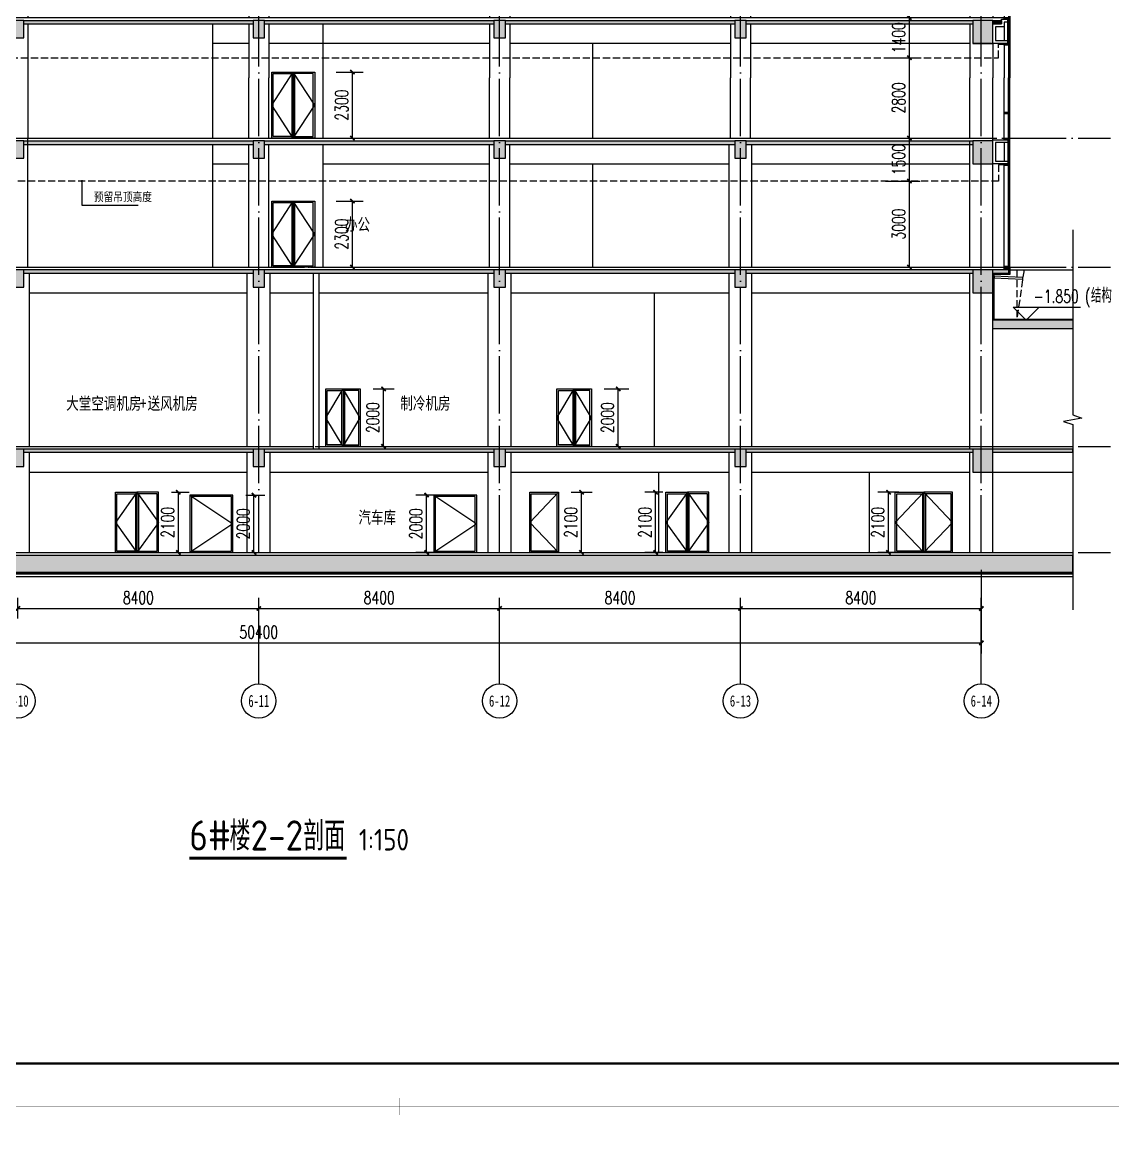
# Model space of a CAD drawing. Extents: x -781494 to 378714, y -27129 to 259749.
# Drawn here: x 176339 to 214377, y 61092 to 99783 of the extents above; entities that cross this region are included whole.
import ezdxf
from ezdxf.enums import TextEntityAlignment as Align

# ---------------------------------------------------------------- set-up
doc = ezdxf.new("R2010")
doc.units = 0
doc.header["$LTSCALE"] = 1000
doc.header["$MEASUREMENT"] = 0
doc.linetypes.add('104-6 轴网$0$DOTE', pattern=[2.42, 2, -0.2, 0.02, -0.2])
doc.linetypes.add('DASH', pattern=[0.35, 0.25, -0.1])
for name, color, linetype in [('01-标注_尺寸', 124, 'Continuous'), ('01-标注_标高', 200, 'Continuous'), ('01-标注_符号', 200, 'Continuous'), ('02-TEXT_标注', 130, 'Continuous'), ('05-填充_天正', 26, 'Continuous'), ('104-6 轴网$0$01-标注_轴线坐标', 132, 'Continuous'), ('104-6 轴网$0$02-TEXT_轴号', 7, 'Continuous'), ('104-6 轴网$0$A_AXIS-轴线', 36, '104-6 轴网$0$DOTE'), ('A-C_窗', 140, 'Continuous'), ('A-C_门', 150, 'Continuous'), ('A-D_龙骨', 152, 'Continuous'), ('A-O_散水', 134, 'Continuous'), ('A-O_防水层', 222, 'Continuous'), ('A-SUR_保温', 222, 'Continuous'), ('A-SUR_吊顶', 40, 'Continuous'), ('A-SUR_看线', 231, 'Continuous'), ('A-SUR_面层', 191, 'Continuous'), ('A-TECH_结构', 21, 'Continuous'), ('A-金属背板', 30, 'Continuous'), ('A_STR-砌块墙', 121, 'Continuous'), ('A_STR-砼墙', 51, 'Continuous'), ('A_STR-砼柱', 51, 'Continuous'), ('D_铝板', 181, 'Continuous'), ('DIM_SYMB', 200, 'Continuous'), ('PUB_HATCH', 8, 'Continuous'), ('X-104 B1平面$0$A_STR-砌块墙', 121, 'Continuous')]:
    doc.layers.add(name, color=color, linetype=linetype)
doc.styles.add('104-6 轴网$0$_TCH_AXIS', font='STXIHEI.TTF', dxfattribs={"width": 0.75})
doc.styles.add('_TCH_DIM', font='SIMPLEX', dxfattribs={"bigfont": 'GBCBIG'})
doc.styles.add('_TCH_DIM_T3', font='SIMPLEX', dxfattribs={"width": 0.705882, "bigfont": 'GBCBIG'})
doc.styles.get("Standard").update_dxf_attribs({"font": 'gbenor.shx', "bigfont": 'gbcbig.shx'})
doc.dimstyles.new('_TCH_ARCH&&150', dxfattribs={"dimtxt": 446.25, "dimasz": 150, "dimexe": 375, "dimexo": 450, "dimgap": 150, "dimtad": 1, "dimdec": 0, "dimzin": 0, "dimdsep": 46, "dimtxsty": '_TCH_DIM_T3', "dimblk": 'ARCHTICK', "dimcen": 0.09, "dimclrt": 7, "dimazin": 2, "dimtfac": 1, "dimtdec": 0, "dimtix": 1, "dimtmove": 2, "dimatfit": 3, "dimfxl": 0, "dimtolj": 1, "dimtzin": 0, "dimarcsym": 0})

# ---------------------------------------------------------------- blocks, each defined once
blk = doc.blocks.new('kyuhtr')
at = {"const_width": 20}
blk.add_lwpolyline([(50, 0), (0, 0)], dxfattribs=at)
blk.add_lwpolyline([(50, -30), (200, -30), (200, 30), (50, 30)], close=True)
blk = doc.blocks.new('BAOWEN')
at = {"layer": 'A-C_窗'}
blk.add_line((51200, -147013), (51200, -147653), dxfattribs=at)
at = {"layer": 'A-SUR_保温'}
blk.add_lwpolyline([(51200, -147013), (51200, -147013), (50900, -147013), (50900, -147653), (51320, -147653), (51320, -147753), (50800, -147753), (50800, -146913), (51100, -146913), (51100, -146913), (51200, -146913), (51200, -146913), (51320, -146913), (51320, -147013), (51200, -147013)], dxfattribs=at)
at = {"layer": 'A-金属背板'}
blk.add_line((51320, -146913), (51320, -147753), dxfattribs=at)
blk = doc.blocks.new('1220bing')
at = {"layer": 'A-C_门'}
for points in [[(0, 2000), (1200, 2000), (1200, 0), (0, 0)], [(50, 1950), (550, 1950), (550, 50), (50, 50)], [(1150, 1950), (650, 1950), (650, 50), (1150, 50)]]:
    blk.add_lwpolyline(points, close=True, dxfattribs=at)
for points in [[(600, 0), (0, 1000), (600, 2000)], [(600, 2000), (600, 0)], [(600, 0), (1200, 1000), (600, 2000)]]:
    blk.add_lwpolyline(points, dxfattribs=at)
blk = doc.blocks.new('1521yi')
at = {"layer": 'A-C_门'}
for points in [[(32950, -148753), (33700, -148753), (33700, -150853), (32950, -150853)], [(33000, -148803), (33650, -148803), (33650, -150803), (33000, -150803)], [(34450, -148753), (33700, -148753), (33700, -150853), (34450, -150853)], [(34400, -148803), (33750, -148803), (33750, -150803), (34400, -150803)]]:
    blk.add_lwpolyline(points, close=True, dxfattribs=at)
for points in [[(33700, -148753), (32950, -149803), (33700, -150853)], [(33700, -148753), (34450, -149803), (33700, -150853)]]:
    blk.add_lwpolyline(points, dxfattribs=at)
blk = doc.blocks.new('1021yi')
at = {"layer": 'A-C_门'}
for points in [[(32950, -148753), (33950, -148753), (33950, -150853), (32950, -150853)], [(33000, -148803), (33900, -148803), (33900, -150803), (33000, -150803)]]:
    blk.add_lwpolyline(points, close=True, dxfattribs=at)
blk.add_lwpolyline([(33950, -148753), (32950, -149803), (33950, -150853)], dxfattribs=at)
blk = doc.blocks.new('1523BM')
at = {"layer": 'A-C_门'}
for points in [[(32950, -148853), (34450, -148853), (34450, -150853), (32950, -150853)], [(33000, -148903), (34400, -148903), (34400, -150803), (33000, -150803)]]:
    blk.add_lwpolyline(points, close=True, dxfattribs=at)
blk.add_lwpolyline([(34450, -148853), (32950, -149853), (34450, -150853)], dxfattribs=at)
blk = doc.blocks.new('GHSFM2021')
at = {"layer": 'A-C_门'}
for points in [[(32450, -148753), (33450, -148753), (33450, -150853), (32450, -150853)], [(32500, -148803), (33400, -148803), (33400, -150803), (32500, -150803)], [(34450, -148753), (33450, -148753), (33450, -150853), (34450, -150853)], [(34400, -148803), (33500, -148803), (33500, -150803), (34400, -150803)]]:
    blk.add_lwpolyline(points, close=True, dxfattribs=at)
for points in [[(33450, -148753), (32450, -149803), (33450, -150853)], [(33450, -148753), (34450, -149803), (33450, -150853)]]:
    blk.add_lwpolyline(points, dxfattribs=at)
blk = doc.blocks.new('图框-A1')
for points, const_width in [([(0, 0), (841, 0), (841, 594), (0, 594)], 0.05), ([(766, 584), (25, 584), (25, 10), (766, 10)], 0.5)]:
    blk.add_lwpolyline(points, close=True, dxfattribs=dict(const_width=const_width))
at = {"const_width": 0.05}
for points in [[(420.5, 594), (420.5, 592)], [(420.5, 0), (420.5, 2)]]:
    blk.add_lwpolyline(points, dxfattribs=at)
blk = doc.blocks.new('1523m')
at = {"layer": 'A-C_门'}
for points in [[(0, 2300), (1500, 2300), (1500, 0), (0, 0)], [(50, 2250), (700, 2250), (700, 50), (50, 50)], [(1450, 2250), (800, 2250), (800, 50), (1450, 50)]]:
    blk.add_lwpolyline(points, close=True, dxfattribs=at)
for points in [[(750, 0), (0, 1150), (750, 2300)], [(750, 2300), (750, 0)], [(750, 0), (1500, 1150), (750, 2300)]]:
    blk.add_lwpolyline(points, dxfattribs=at)
blk = doc.blocks.new('fedwatgerwtg')
at = {"layer": 'A-SUR_吊顶', "linetype": 'DASH'}
blk.add_lwpolyline([(-400, -470), (-400, 0), (-200, 0)], dxfattribs=at)
blk = doc.blocks.new('htetrawe')
at = {"layer": 'A-C_窗'}
blk.add_line((-200, 610), (-200, 130), dxfattribs=at)
at = {"layer": 'A-SUR_保温'}
blk.add_lwpolyline([(-200, 770), (-200, 610), (-500, 610), (-500, 130), (-80, 130), (-80, 30), (-600, 30), (-600, 710), (-300, 710), (-300, 870), (-200, 870), (-200, 870), (-80, 870), (-80, 770), (-200, 770)], dxfattribs=at)
at = {"layer": 'A-金属背板'}
blk.add_line((-80, 30), (-80, 870), dxfattribs=at)
blk = doc.blocks.new('_FZH')
blk.add_lwpolyline([(-0.5, -0.5), (0.5, -0.5), (0.5, 0.5), (-0.5, 0.5)], close=True)
at = {"layer": 'PUB_HATCH'}
blk.add_solid([(-0.5, -0.5), (0.5, -0.5), (-0.5, 0.5), (0.5, 0.5)], dxfattribs=at)
blk = doc.blocks.new('hdkjsdhkjsad')
at = {"layer": '05-填充_天正'}
for points in [[(-400, -220), (-400, -100), (-3200, -100), (-3200, -220)], [(8200, -220), (8200, -100), (300, -100), (300, -220)], [(16600, -220), (16600, -100), (8600, -100), (8600, -220)], [(25000, -220), (25000, -100), (17000, -100), (17000, -220)], [(33400, -220), (33400, -100), (25400, -100), (25400, -220)], [(41800, -220), (41800, -100), (33800, -100), (33800, -220)], [(50100, -220), (50100, -100), (42200, -100), (42200, -220)], [(50800, -100), (50800, -220), (51100, -220), (51100, -100)]]:
    blk.add_hatch(color=256, dxfattribs=at).paths.add_polyline_path(points)
at = {"layer": '01-标注_标高'}
for p, q in [((-2627, -1130), (-3077, -1580)), ((-2627, -1130), (-2177, -1580)), ((-2177, -1580), (-4525, -1580))]:
    blk.add_line(p, q, dxfattribs=at)
at = {"layer": '01-标注_符号'}
for p, q in [((10061, -1400), (10061, -2240)), ((10061, -2240), (12028, -2240))]:
    blk.add_line(p, q, dxfattribs=at)
at = {"layer": '01-标注_符号', "const_width": 40}
blk.add_lwpolyline([(10061, -1380, 1), (10061, -1420, 1)], format="xyb", close=True, dxfattribs=at)
at = {"layer": 'A-C_窗'}
blk.add_line((-3500, 2100), (-3500, 0), dxfattribs=at)
for points in [[(-3700, 2100), (-3700, -1130)], [(-3650, 2100), (-3650, -1110)], [(51200, 2100), (51200, 0)], [(51350, 2100), (51350, -2100)], [(51400, 2100), (51400, -2100)], [(-3500, -161), (-3500, -1110)], [(-1000, -1110), (-1000, -2100)], [(-950, -1110), (-950, -2100)], [(-800, -1110), (-800, -2100)], [(51200, -900), (51200, -2100)]]:
    blk.add_lwpolyline(points, dxfattribs=at)
at = {"layer": 'A-SUR_保温'}
for p, q in [((-3620, -60), (-3400, -60)), ((-3620, -161), (-3620, -60)), ((-3500, -161), (-3620, -161)), ((-3400, -60), (-3400, -161))]:
    blk.add_line(p, q, dxfattribs=at)
blk.add_lwpolyline([(-3500, -161), (-3500, -1000), (-3100, -1000), (-3100, -320), (-500, -320), (-500, -1010), (-1000, -1010), (-1000, -1110), (-400, -1110)], dxfattribs=at)
at = {"layer": 'A-SUR_吊顶', "linetype": 'DASH'}
blk.add_line((-600, -1400), (51000, -1400), dxfattribs=at)
blk.add_lwpolyline([(-800, -1140), (-600, -1140), (-600, -1400)], dxfattribs=at)
at = {"layer": 'A-SUR_面层'}
blk.add_line((-3500, 0), (51200, 0), dxfattribs=at)
at = {"layer": 'A-TECH_结构'}
for p, q in [((-3700, -220), (-3700, -220)), ((8050, -900), (400, -900)), ((12500, -900), (8750, -900)), ((24850, -900), (23600, -900)), ((33250, -900), (25550, -900)), ((41650, -900), (33950, -900)), ((50000, -900), (42350, -900)), ((50750, -900), (50100, -900))]:
    blk.add_line(p, q, dxfattribs=at)
for points in [[(-400, 2100), (-400, 0)], [(400, 2100), (400, 0)], [(8050, 2100), (8050, 0)], [(8750, 2100), (8750, 0)], [(16450, 2100), (16450, 0)], [(17150, 2100), (17150, 0)], [(24850, 2100), (24850, 0)], [(25550, 2100), (25550, 0)], [(33250, 2100), (33250, 0)], [(33950, 2100), (33950, 0)], [(41650, 2100), (41650, 0)], [(42350, 2100), (42350, 0)], [(50000, 2100), (50000, 0)], [(50800, 2100), (50800, 0)], [(-400, -220), (-400, -2100)], [(400, -220), (400, -2100)], [(8050, -220), (8050, -2100)], [(8750, -220), (8750, -2100)], [(16450, -220), (16450, -2100)], [(17150, -220), (17150, -2100)], [(24850, -220), (24850, -2100)], [(25550, -220), (25550, -2100)], [(33250, -220), (33250, -2100)], [(33950, -220), (33950, -2100)], [(41650, -220), (41650, -2100)], [(42350, -220), (42350, -2100)], [(50000, -220), (50000, -2100)], [(50800, -900), (50800, -2100)]]:
    blk.add_lwpolyline(points, dxfattribs=at)
at = {"layer": 'A-金属背板'}
blk.add_line((-3620, -900), (-3620, -60), dxfattribs=at)
at = {"layer": 'A_STR-砼墙'}
for p, q in [((-3200, -100), (-400, -100)), ((-3200, -220), (-400, -220)), ((300, -100), (8200, -100)), ((300, -220), (8200, -220)), ((8600, -100), (16600, -100)), ((8600, -220), (16600, -220)), ((17000, -100), (25000, -100)), ((17000, -220), (25000, -220)), ((25400, -100), (33400, -100)), ((25400, -220), (33400, -220)), ((33800, -100), (41800, -100)), ((33800, -220), (41800, -220)), ((42200, -100), (50100, -100)), ((42200, -220), (50100, -220)), ((50800, -100), (51100, -100)), ((50800, -220), (51100, -220)), ((51100, -100), (51100, -220))]:
    blk.add_line(p, q, dxfattribs=at)
at = {"layer": 'D_铝板'}
for points in [[(-1000, -1130), (-3700, -1130), (-3700, -930)], [(-1000, -1110), (-3680, -1110), (-3680, -930)]]:
    blk.add_lwpolyline(points, dxfattribs=at)
at = {"color": 2}
for name in ['htetrawe', 'fedwatgerwtg']:
    blk.add_blockref(name, (51400, -930), dxfattribs=at)
at = {"layer": 'A-D_龙骨'}
for p in [(-3700, 870), (-3700, -30), (-3700, -930), (-1000, -1140)]:
    blk.add_blockref('kyuhtr', p, dxfattribs=at)
at = {"layer": 'A-D_龙骨', "xscale": -1}
for p in [(51400, 870), (51400, -30), (51400, -30), (51400, -930)]:
    blk.add_blockref('kyuhtr', p, dxfattribs=at)
at = {"layer": 'A_STR-砼柱'}
for p, xscale, yscale, zscale in [((-3300, -500), 200, 800, 800), ((-50, -500), 700, 800, 800), ((8400, -400), 400, 600, 600), ((16800, -400), 399.9999999995343, 600, 600), ((25200, -400), 400, 600, 600), ((33600, -400), 400, 600, 600), ((42000, -400), 400.0000000004657, 600, 600), ((50450, -500), 700, 800, 800)]:
    blk.add_blockref('_FZH', p, dxfattribs=dict(at, xscale=xscale, yscale=yscale, zscale=zscale))
at = {"layer": '02-TEXT_标注', "style": '_TCH_DIM', "width": 0.705882}
blk.add_text('7.570', height=446.2, dxfattribs=at).set_placement((-4570, -2262))
at = {"layer": '02-TEXT_标注', "style": '_TCH_DIM'}
blk.add_text('预留吊顶高度', height=337.6, dxfattribs=at).set_placement((10478, -2135))
blk = doc.blocks.new('_ArchTick')
at = {"color": 0, "linetype": 'ByBlock', "const_width": 0.4}
blk.add_lwpolyline([(-0.5, -0.5), (0.5, 0.5)], dxfattribs=at)
blk = doc.blocks.new('*D447')
at = {"layer": '01-标注_尺寸', "color": 0, "lineweight": -2, "transparency": 16777216}
for p, q in [((-602, 700), (602, 700)), ((227, -2100), (227, 700)), ((-602, -2100), (602, -2100))]:
    blk.add_line(p, q, dxfattribs=at)
at = {"layer": 'Defpoints', "color": 0, "transparency": 16777216}
for p in [(-1052, 700), (227, 700), (-1052, -2100)]:
    blk.add_point(p, dxfattribs=at)
at = {"layer": '01-标注_尺寸', "color": 0, "lineweight": -2, "transparency": 16777216, "xscale": 150, "yscale": 150, "zscale": 150}
for p, rotation in [((227, 700), 90), ((227, -2100), 270)]:
    blk.add_blockref('_ArchTick', p, dxfattribs=dict(at, rotation=rotation))
at = {"layer": '01-标注_尺寸', "color": 7, "transparency": 16777216, "insert": (-146, -700), "char_height": 446.2, "attachment_point": 5, "rotation": 90, "style": '_TCH_DIM_T3'}
blk.add_mtext('\\A1;2800', dxfattribs=at)
blk = doc.blocks.new('*D448')
at = {"layer": '01-标注_尺寸', "color": 0, "lineweight": -2, "transparency": 16777216}
for p, q in [((-602, 2100), (602, 2100)), ((227, 700), (227, 2100)), ((-602, 700), (602, 700))]:
    blk.add_line(p, q, dxfattribs=at)
at = {"layer": 'Defpoints', "color": 0, "transparency": 16777216}
for p in [(-1052, 2100), (227, 2100), (-1052, 700)]:
    blk.add_point(p, dxfattribs=at)
at = {"layer": '01-标注_尺寸', "color": 0, "lineweight": -2, "transparency": 16777216, "xscale": 150, "yscale": 150, "zscale": 150}
for p, rotation in [((227, 2100), 90), ((227, 700), 270)]:
    blk.add_blockref('_ArchTick', p, dxfattribs=dict(at, rotation=rotation))
at = {"layer": '01-标注_尺寸', "color": 7, "transparency": 16777216, "insert": (-146, 1400), "char_height": 446.2, "attachment_point": 5, "rotation": 90, "style": '_TCH_DIM_T3'}
blk.add_mtext('\\A1;1400', dxfattribs=at)
blk = doc.blocks.new('*D209')
at = {"layer": '01-标注_尺寸', "color": 0, "lineweight": -2, "transparency": 16777216}
for p, q in [((176191, 78996), (176191, 79715)), ((184591, 78996), (184591, 79715)), ((176191, 79340), (184591, 79340))]:
    blk.add_line(p, q, dxfattribs=at)
at = {"layer": 'Defpoints', "color": 0, "transparency": 16777216}
for p in [(184591, 79340), (176191, 78546), (184591, 78546)]:
    blk.add_point(p, dxfattribs=at)
at = {"layer": '01-标注_尺寸', "color": 0, "lineweight": -2, "transparency": 16777216, "xscale": 150, "yscale": 150, "zscale": 150, "rotation": 180}
blk.add_blockref('_ArchTick', (176191, 79340), dxfattribs=at)
at = {"layer": '01-标注_尺寸', "color": 0, "lineweight": -2, "transparency": 16777216, "xscale": 150, "yscale": 150, "zscale": 150}
blk.add_blockref('_ArchTick', (184591, 79340), dxfattribs=at)
at = {"layer": '01-标注_尺寸', "color": 7, "transparency": 16777216, "insert": (180391, 79713), "char_height": 446.2, "attachment_point": 5, "style": '_TCH_DIM_T3'}
blk.add_mtext('\\A1;8400', dxfattribs=at)
blk = doc.blocks.new('*D210')
at = {"layer": '01-标注_尺寸', "color": 0, "lineweight": -2, "transparency": 16777216}
for p, q in [((184591, 78996), (184591, 79715)), ((192991, 78996), (192991, 79715)), ((184591, 79340), (192991, 79340))]:
    blk.add_line(p, q, dxfattribs=at)
at = {"layer": 'Defpoints', "color": 0, "transparency": 16777216}
for p in [(192991, 79340), (184591, 78546), (192991, 78546)]:
    blk.add_point(p, dxfattribs=at)
at = {"layer": '01-标注_尺寸', "color": 0, "lineweight": -2, "transparency": 16777216, "xscale": 150, "yscale": 150, "zscale": 150, "rotation": 180}
blk.add_blockref('_ArchTick', (184591, 79340), dxfattribs=at)
at = {"layer": '01-标注_尺寸', "color": 0, "lineweight": -2, "transparency": 16777216, "xscale": 150, "yscale": 150, "zscale": 150}
blk.add_blockref('_ArchTick', (192991, 79340), dxfattribs=at)
at = {"layer": '01-标注_尺寸', "color": 7, "transparency": 16777216, "insert": (188791, 79713), "char_height": 446.2, "attachment_point": 5, "style": '_TCH_DIM_T3'}
blk.add_mtext('\\A1;8400', dxfattribs=at)
blk = doc.blocks.new('*D211')
at = {"layer": '01-标注_尺寸', "color": 0, "lineweight": -2, "transparency": 16777216}
for p, q in [((192991, 78996), (192991, 79715)), ((201391, 78996), (201391, 79715)), ((192991, 79340), (201391, 79340))]:
    blk.add_line(p, q, dxfattribs=at)
at = {"layer": 'Defpoints', "color": 0, "transparency": 16777216}
for p in [(201391, 79340), (192991, 78546), (201391, 78546)]:
    blk.add_point(p, dxfattribs=at)
at = {"layer": '01-标注_尺寸', "color": 0, "lineweight": -2, "transparency": 16777216, "xscale": 150, "yscale": 150, "zscale": 150, "rotation": 180}
blk.add_blockref('_ArchTick', (192991, 79340), dxfattribs=at)
at = {"layer": '01-标注_尺寸', "color": 0, "lineweight": -2, "transparency": 16777216, "xscale": 150, "yscale": 150, "zscale": 150}
blk.add_blockref('_ArchTick', (201391, 79340), dxfattribs=at)
at = {"layer": '01-标注_尺寸', "color": 7, "transparency": 16777216, "insert": (197191, 79713), "char_height": 446.2, "attachment_point": 5, "style": '_TCH_DIM_T3'}
blk.add_mtext('\\A1;8400', dxfattribs=at)
blk = doc.blocks.new('*D212')
at = {"layer": '01-标注_尺寸', "color": 0, "lineweight": -2, "transparency": 16777216}
for p, q in [((201391, 78996), (201391, 79715)), ((209791, 78996), (209791, 79715)), ((201391, 79340), (209791, 79340))]:
    blk.add_line(p, q, dxfattribs=at)
at = {"layer": 'Defpoints', "color": 0, "transparency": 16777216}
for p in [(209791, 79340), (201391, 78546), (209791, 78546)]:
    blk.add_point(p, dxfattribs=at)
at = {"layer": '01-标注_尺寸', "color": 0, "lineweight": -2, "transparency": 16777216, "xscale": 150, "yscale": 150, "zscale": 150, "rotation": 180}
blk.add_blockref('_ArchTick', (201391, 79340), dxfattribs=at)
at = {"layer": '01-标注_尺寸', "color": 0, "lineweight": -2, "transparency": 16777216, "xscale": 150, "yscale": 150, "zscale": 150}
blk.add_blockref('_ArchTick', (209791, 79340), dxfattribs=at)
at = {"layer": '01-标注_尺寸', "color": 7, "transparency": 16777216, "insert": (205591, 79713), "char_height": 446.2, "attachment_point": 5, "style": '_TCH_DIM_T3'}
blk.add_mtext('\\A1;8400', dxfattribs=at)
blk = doc.blocks.new('*D214')
at = {"layer": '01-标注_尺寸', "color": 0, "lineweight": -2, "transparency": 16777216}
for p, q in [((159391, 80690), (159391, 77765)), ((209791, 80690), (209791, 77765)), ((159391, 78140), (209791, 78140))]:
    blk.add_line(p, q, dxfattribs=at)
at = {"layer": 'Defpoints', "color": 0, "transparency": 16777216}
for p in [(159391, 81140), (209791, 81140), (209791, 78140)]:
    blk.add_point(p, dxfattribs=at)
at = {"layer": '01-标注_尺寸', "color": 0, "lineweight": -2, "transparency": 16777216, "xscale": 150, "yscale": 150, "zscale": 150, "rotation": 180}
blk.add_blockref('_ArchTick', (159391, 78140), dxfattribs=at)
at = {"layer": '01-标注_尺寸', "color": 0, "lineweight": -2, "transparency": 16777216, "xscale": 150, "yscale": 150, "zscale": 150}
blk.add_blockref('_ArchTick', (209791, 78140), dxfattribs=at)
at = {"layer": '01-标注_尺寸', "color": 7, "transparency": 16777216, "insert": (184591, 78513), "char_height": 446.2, "attachment_point": 5, "style": '_TCH_DIM_T3'}
blk.add_mtext('\\A1;50400', dxfattribs=at)
blk = doc.blocks.new('*D233')
at = {"layer": '01-标注_尺寸', "color": 0, "lineweight": -2, "transparency": 16777216}
for p, q in [((187291, 98043), (188231, 98043)), ((187856, 95743), (187856, 98043)), ((187291, 95743), (188231, 95743))]:
    blk.add_line(p, q, dxfattribs=at)
at = {"layer": 'Defpoints', "color": 0, "transparency": 16777216}
for p in [(186841, 98043), (187856, 98043), (186841, 95743)]:
    blk.add_point(p, dxfattribs=at)
at = {"layer": '01-标注_尺寸', "color": 0, "lineweight": -2, "transparency": 16777216, "xscale": 150, "yscale": 150, "zscale": 150}
for p, rotation in [((187856, 98043), 90), ((187856, 95743), 270)]:
    blk.add_blockref('_ArchTick', p, dxfattribs=dict(at, rotation=rotation))
at = {"layer": '01-标注_尺寸', "color": 7, "transparency": 16777216, "insert": (187483, 96893), "char_height": 446.2, "attachment_point": 5, "rotation": 90, "style": '_TCH_DIM_T3'}
blk.add_mtext('\\A1;2300', dxfattribs=at)
blk = doc.blocks.new('*D236')
at = {"layer": '01-标注_尺寸', "color": 0, "lineweight": -2, "transparency": 16777216}
for p, q in [((188578, 86993), (189317, 86993)), ((188942, 84993), (188942, 86993)), ((188578, 84993), (189317, 84993))]:
    blk.add_line(p, q, dxfattribs=at)
at = {"layer": 'Defpoints', "color": 0, "transparency": 16777216}
for p in [(188128, 86993), (188942, 86993), (188128, 84993)]:
    blk.add_point(p, dxfattribs=at)
at = {"layer": '01-标注_尺寸', "color": 0, "lineweight": -2, "transparency": 16777216, "xscale": 150, "yscale": 150, "zscale": 150}
for p, rotation in [((188942, 86993), 90), ((188942, 84993), 270)]:
    blk.add_blockref('_ArchTick', p, dxfattribs=dict(at, rotation=rotation))
at = {"layer": '01-标注_尺寸', "color": 7, "transparency": 16777216, "insert": (188569, 85993), "char_height": 446.2, "attachment_point": 5, "rotation": 90, "style": '_TCH_DIM_T3'}
blk.add_mtext('\\A1;2000', dxfattribs=at)
blk = doc.blocks.new('*D237')
at = {"layer": '01-标注_尺寸', "color": 0, "lineweight": -2, "transparency": 16777216}
for p, q in [((190700, 83293), (190068, 83293)), ((190443, 81293), (190443, 83293)), ((190700, 81293), (190068, 81293))]:
    blk.add_line(p, q, dxfattribs=at)
at = {"layer": 'Defpoints', "color": 0, "transparency": 16777216}
for p in [(190443, 83293), (191150, 83293), (191150, 81293)]:
    blk.add_point(p, dxfattribs=at)
at = {"layer": '01-标注_尺寸', "color": 0, "lineweight": -2, "transparency": 16777216, "xscale": 150, "yscale": 150, "zscale": 150}
for p, rotation in [((190443, 83293), 90), ((190443, 81293), 270)]:
    blk.add_blockref('_ArchTick', p, dxfattribs=dict(at, rotation=rotation))
at = {"layer": '01-标注_尺寸', "color": 7, "transparency": 16777216, "insert": (190070, 82293), "char_height": 446.2, "attachment_point": 5, "rotation": 90, "style": '_TCH_DIM_T3'}
blk.add_mtext('\\A1;2000', dxfattribs=at)
blk = doc.blocks.new('*D238')
at = {"layer": '01-标注_尺寸', "color": 0, "lineweight": -2, "transparency": 16777216}
for p, q in [((195491, 83393), (196221, 83393)), ((195846, 81293), (195846, 83393)), ((195491, 81293), (196221, 81293))]:
    blk.add_line(p, q, dxfattribs=at)
at = {"layer": 'Defpoints', "color": 0, "transparency": 16777216}
for p in [(195041, 83393), (195846, 83393), (195041, 81293)]:
    blk.add_point(p, dxfattribs=at)
at = {"layer": '01-标注_尺寸', "color": 0, "lineweight": -2, "transparency": 16777216, "xscale": 150, "yscale": 150, "zscale": 150}
for p, rotation in [((195846, 83393), 90), ((195846, 81293), 270)]:
    blk.add_blockref('_ArchTick', p, dxfattribs=dict(at, rotation=rotation))
at = {"layer": '01-标注_尺寸', "color": 7, "transparency": 16777216, "insert": (195473, 82343), "char_height": 446.2, "attachment_point": 5, "rotation": 90, "style": '_TCH_DIM_T3'}
blk.add_mtext('\\A1;2100', dxfattribs=at)
blk = doc.blocks.new('*D239')
at = {"layer": '01-标注_尺寸', "color": 0, "lineweight": -2, "transparency": 16777216}
for p, q in [((198682, 83393), (198057, 83393)), ((198432, 81293), (198432, 83393)), ((198682, 81293), (198057, 81293))]:
    blk.add_line(p, q, dxfattribs=at)
at = {"layer": 'Defpoints', "color": 0, "transparency": 16777216}
for p in [(198432, 83393), (199132, 83393), (199132, 81293)]:
    blk.add_point(p, dxfattribs=at)
at = {"layer": '01-标注_尺寸', "color": 0, "lineweight": -2, "transparency": 16777216, "xscale": 150, "yscale": 150, "zscale": 150}
for p, rotation in [((198432, 83393), 90), ((198432, 81293), 270)]:
    blk.add_blockref('_ArchTick', p, dxfattribs=dict(at, rotation=rotation))
at = {"layer": '01-标注_尺寸', "color": 7, "transparency": 16777216, "insert": (198059, 82343), "char_height": 446.2, "attachment_point": 5, "rotation": 90, "style": '_TCH_DIM_T3'}
blk.add_mtext('\\A1;2100', dxfattribs=at)
blk = doc.blocks.new('*D240')
at = {"layer": '01-标注_尺寸', "color": 0, "lineweight": -2, "transparency": 16777216}
for p, q in [((206909, 83393), (206178, 83393)), ((206553, 81293), (206553, 83393)), ((206909, 81293), (206178, 81293))]:
    blk.add_line(p, q, dxfattribs=at)
at = {"layer": 'Defpoints', "color": 0, "transparency": 16777216}
for p in [(206553, 83393), (207359, 83393), (207359, 81293)]:
    blk.add_point(p, dxfattribs=at)
at = {"layer": '01-标注_尺寸', "color": 0, "lineweight": -2, "transparency": 16777216, "xscale": 150, "yscale": 150, "zscale": 150}
for p, rotation in [((206553, 83393), 90), ((206553, 81293), 270)]:
    blk.add_blockref('_ArchTick', p, dxfattribs=dict(at, rotation=rotation))
at = {"layer": '01-标注_尺寸', "color": 7, "transparency": 16777216, "insert": (206180, 82343), "char_height": 446.2, "attachment_point": 5, "rotation": 90, "style": '_TCH_DIM_T3'}
blk.add_mtext('\\A1;2100', dxfattribs=at)
blk = doc.blocks.new('*D241')
at = {"layer": '01-标注_尺寸', "color": 0, "lineweight": -2, "transparency": 16777216}
for p, q in [((196641, 86993), (197502, 86993)), ((197127, 84993), (197127, 86993)), ((196641, 84993), (197502, 84993))]:
    blk.add_line(p, q, dxfattribs=at)
at = {"layer": 'Defpoints', "color": 0, "transparency": 16777216}
for p in [(196191, 86993), (197127, 86993), (196191, 84993)]:
    blk.add_point(p, dxfattribs=at)
at = {"layer": '01-标注_尺寸', "color": 0, "lineweight": -2, "transparency": 16777216, "xscale": 150, "yscale": 150, "zscale": 150}
for p, rotation in [((197127, 86993), 90), ((197127, 84993), 270)]:
    blk.add_blockref('_ArchTick', p, dxfattribs=dict(at, rotation=rotation))
at = {"layer": '01-标注_尺寸', "color": 7, "transparency": 16777216, "insert": (196754, 85993), "char_height": 446.2, "attachment_point": 5, "rotation": 90, "style": '_TCH_DIM_T3'}
blk.add_mtext('\\A1;2000', dxfattribs=at)
blk = doc.blocks.new('*D242')
at = {"layer": '01-标注_尺寸', "color": 0, "lineweight": -2, "transparency": 16777216}
for p, q in [((184141, 83293), (184797, 83293)), ((184422, 81293), (184422, 83293)), ((184141, 81293), (184797, 81293))]:
    blk.add_line(p, q, dxfattribs=at)
at = {"layer": 'Defpoints', "color": 0, "transparency": 16777216}
for p in [(183691, 83293), (184422, 83293), (183691, 81293)]:
    blk.add_point(p, dxfattribs=at)
at = {"layer": '01-标注_尺寸', "color": 0, "lineweight": -2, "transparency": 16777216, "xscale": 150, "yscale": 150, "zscale": 150}
for p, rotation in [((184422, 83293), 90), ((184422, 81293), 270)]:
    blk.add_blockref('_ArchTick', p, dxfattribs=dict(at, rotation=rotation))
at = {"layer": '01-标注_尺寸', "color": 7, "transparency": 16777216, "insert": (184049, 82293), "char_height": 446.2, "attachment_point": 5, "rotation": 90, "style": '_TCH_DIM_T3'}
blk.add_mtext('\\A1;2000', dxfattribs=at)
blk = doc.blocks.new('*D243')
at = {"layer": '01-标注_尺寸', "color": 0, "lineweight": -2, "transparency": 16777216}
for p, q in [((181541, 83393), (182160, 83393)), ((181785, 81293), (181785, 83393)), ((181541, 81293), (182160, 81293))]:
    blk.add_line(p, q, dxfattribs=at)
at = {"layer": 'Defpoints', "color": 0, "transparency": 16777216}
for p in [(181091, 83393), (181785, 83393), (181091, 81293)]:
    blk.add_point(p, dxfattribs=at)
at = {"layer": '01-标注_尺寸', "color": 0, "lineweight": -2, "transparency": 16777216, "xscale": 150, "yscale": 150, "zscale": 150}
for p, rotation in [((181785, 83393), 90), ((181785, 81293), 270)]:
    blk.add_blockref('_ArchTick', p, dxfattribs=dict(at, rotation=rotation))
at = {"layer": '01-标注_尺寸', "color": 7, "transparency": 16777216, "insert": (181412, 82343), "char_height": 446.2, "attachment_point": 5, "rotation": 90, "style": '_TCH_DIM_T3'}
blk.add_mtext('\\A1;2100', dxfattribs=at)
blk = doc.blocks.new('*D265')
at = {"layer": '01-标注_尺寸', "color": 0, "lineweight": -2, "transparency": 16777216}
for p, q in [((187291, 93543), (188231, 93543)), ((187856, 91243), (187856, 93543)), ((187291, 91243), (188231, 91243))]:
    blk.add_line(p, q, dxfattribs=at)
at = {"layer": 'Defpoints', "color": 0, "transparency": 16777216}
for p in [(186841, 93543), (187856, 93543), (186841, 91243)]:
    blk.add_point(p, dxfattribs=at)
at = {"layer": '01-标注_尺寸', "color": 0, "lineweight": -2, "transparency": 16777216, "xscale": 150, "yscale": 150, "zscale": 150}
for p, rotation in [((187856, 93543), 90), ((187856, 91243), 270)]:
    blk.add_blockref('_ArchTick', p, dxfattribs=dict(at, rotation=rotation))
at = {"layer": '01-标注_尺寸', "color": 7, "transparency": 16777216, "insert": (187483, 92393), "char_height": 446.2, "attachment_point": 5, "rotation": 90, "style": '_TCH_DIM_T3'}
blk.add_mtext('\\A1;2300', dxfattribs=at)
blk = doc.blocks.new('*D275')
at = {"layer": '01-标注_尺寸', "color": 0, "lineweight": -2, "transparency": 16777216}
for p, q in [((206451, 94243), (207656, 94243)), ((207281, 91243), (207281, 94243)), ((206451, 91243), (207656, 91243))]:
    blk.add_line(p, q, dxfattribs=at)
at = {"layer": 'Defpoints', "color": 0, "transparency": 16777216}
for p in [(206001, 94243), (207281, 94243), (206001, 91243)]:
    blk.add_point(p, dxfattribs=at)
at = {"layer": '01-标注_尺寸', "color": 0, "lineweight": -2, "transparency": 16777216, "xscale": 150, "yscale": 150, "zscale": 150}
for p, rotation in [((207281, 94243), 90), ((207281, 91243), 270)]:
    blk.add_blockref('_ArchTick', p, dxfattribs=dict(at, rotation=rotation))
at = {"layer": '01-标注_尺寸', "color": 7, "transparency": 16777216, "insert": (206908, 92743), "char_height": 446.2, "attachment_point": 5, "rotation": 90, "style": '_TCH_DIM_T3'}
blk.add_mtext('\\A1;3000', dxfattribs=at)
blk = doc.blocks.new('*D276')
at = {"layer": '01-标注_尺寸', "color": 0, "lineweight": -2, "transparency": 16777216}
for p, q in [((206451, 95743), (207656, 95743)), ((207281, 94243), (207281, 95743)), ((206451, 94243), (207656, 94243))]:
    blk.add_line(p, q, dxfattribs=at)
at = {"layer": 'Defpoints', "color": 0, "transparency": 16777216}
for p in [(206001, 95743), (207281, 95743), (206001, 94243)]:
    blk.add_point(p, dxfattribs=at)
at = {"layer": '01-标注_尺寸', "color": 0, "lineweight": -2, "transparency": 16777216, "xscale": 150, "yscale": 150, "zscale": 150}
for p, rotation in [((207281, 95743), 90), ((207281, 94243), 270)]:
    blk.add_blockref('_ArchTick', p, dxfattribs=dict(at, rotation=rotation))
at = {"layer": '01-标注_尺寸', "color": 7, "transparency": 16777216, "insert": (206908, 94993), "char_height": 446.2, "attachment_point": 5, "rotation": 90, "style": '_TCH_DIM_T3'}
blk.add_mtext('\\A1;1500', dxfattribs=at)
blk = doc.blocks.new('*U94')
at = {"layer": '01-标注_尺寸'}
for p1, p2, picture, middle in [((-1052.2, 700), (-1052.2, 2100), '*D448', (-145.9, 1400)), ((-1052.2, -2100), (-1052.2, 700), '*D447', (-145.9, -700))]:
    dim = blk.add_aligned_dim(p1=p1, p2=p2, distance=-1279.4, dimstyle='_TCH_ARCH&&150', dxfattribs=at)
    dim.commit()
    dim.dimension.update_dxf_attribs({"geometry": picture, "text_midpoint": middle})
blk = doc.blocks.new('*U95')
at = {"color": 0, "linetype": 'ByBlock', "lineweight": -2, "transparency": 16777216}
for p in [(0, 29400), (0, 25200), (0, 21000), (0, 16800), (0, 12600), (0, 8400), (0, 4200), (0, 0)]:
    blk.add_blockref('*U94', p, dxfattribs=at)

msp = doc.modelspace()

# ---------------------------------------------------------------- hatches: boundary and pattern name
at = {"layer": '05-填充_天正'}
for points in [[(184390.7, 95522.7), (184390.7, 95642.7), (176390.7, 95642.7), (176390.7, 95522.7)], [(192790.7, 95522.7), (192790.7, 95642.7), (184790.7, 95642.7), (184790.7, 95522.7)], [(201190.7, 95522.7), (201190.7, 95642.7), (193190.7, 95642.7), (193190.7, 95522.7)], [(209490.7, 95522.7), (209490.7, 95642.7), (201590.7, 95642.7), (201590.7, 95522.7)], [(176390.7, 91142.7), (176390.7, 91022.7), (184390.7, 91022.7), (184390.7, 91142.7)], [(184790.7, 91142.7), (184790.7, 91022.7), (192790.7, 91022.7), (192790.7, 91142.7)], [(193190.7, 91142.7), (193190.7, 91022.7), (201190.7, 91022.7), (201190.7, 91142.7)], [(201590.7, 91142.7), (201590.7, 91022.7), (209490.7, 91022.7), (209490.7, 91142.7)], [(210190.7, 91142.7), (210190.7, 91022.7), (210750.7, 91022.7), (210750.7, 91142.7)], [(212976.8, 89092.7), (212976.8, 89392.7), (210190.7, 89392.7), (210190.7, 89092.7)], [(176390.7, 84892.7), (176390.7, 84772.7), (184390.7, 84772.7), (184390.7, 84892.7)], [(184790.7, 84892.7), (184790.7, 84772.7), (186590.7, 84772.7), (186590.7, 84892.7)], [(192790.7, 84772.7), (192790.7, 84892.7), (186590.7, 84892.7), (186590.7, 84772.7)], [(193190.7, 84892.7), (193190.7, 84772.7), (201190.7, 84772.7), (201190.7, 84892.7)], [(201590.7, 84892.7), (201590.7, 84772.7), (209490.7, 84772.7), (209490.7, 84892.7)], [(210190.7, 84892.7), (210190.7, 84772.7), (212976.8, 84772.7), (212976.8, 84892.7)], [(212976.8, 81192.7), (156290.7, 81192.7), (156024, 80992.7), (155890.7, 80592.7), (212976.8, 80592.7)]]:
    msp.add_hatch(color=256, dxfattribs=at).paths.add_polyline_path(points)

# ---------------------------------------------------------------- linework, layer by layer
at = {"layer": '01-标注_标高'}
for p, q in [((211356.9, 89392.7), (210906.9, 89842.7)), ((210906.9, 89842.7), (213254.4, 89842.7)), ((211356.9, 89392.7), (211806.9, 89842.7))]:
    msp.add_line(p, q, dxfattribs=at)
at = {"layer": '01-标注_符号'}
for p, q in [((178421.8, 94242.7), (178421.8, 93402.7)), ((178421.8, 93402.7), (180388.3, 93402.7))]:
    msp.add_line(p, q, dxfattribs=at)
at = {"layer": '01-标注_符号', "const_width": 40}
msp.add_lwpolyline([(178421.8, 94262.7, 1), (178421.8, 94222.7, 1)], format="xyb", close=True, dxfattribs=at)
at = {"layer": '01-标注_符号'}
msp.add_lwpolyline([(212976.8, 92545.3), (212976.8, 86088.7), (213291.8, 85974.1), (212661.8, 85863), (212976.8, 85751.2), (212976.8, 79294.6)], dxfattribs=at)
at = {"layer": '05-填充_天正'}
msp.add_lwpolyline([(210250.7, 90941.7), (210230.7, 90942.7), (210230.7, 90932.7), (210250.7, 90931.7)], close=True, dxfattribs=at)
at = {"layer": '104-6 轴网$0$01-标注_轴线坐标'}
for p, q in [((184590.7, 76715.3), (184590.7, 79076.3)), ((192990.7, 76715.3), (192990.7, 79076.3)), ((201390.7, 76715.3), (201390.7, 79076.3)), ((209790.7, 76715.3), (209790.7, 79076.3))]:
    msp.add_line(p, q, dxfattribs=at)
for centre in [(176190.7, 76115.3), (184590.7, 76115.3), (192990.7, 76115.3), (201390.7, 76115.3), (209790.7, 76115.3)]:
    msp.add_circle(centre, 600, dxfattribs=at)
at = {"layer": '104-6 轴网$0$A_AXIS-轴线'}
for points in [[(184590.7, 81292.7), (184590.7, 136219.8)], [(192990.7, 81292.7), (192990.7, 136219.8)], [(201390.7, 81292.7), (201390.7, 136219.8)], [(209790.7, 81292.7), (209790.7, 136219.8)], [(155093.4, 95742.7), (214290.7, 95742.7)], [(155093.4, 91242.7), (214290.7, 91242.7)], [(155093.4, 84992.7), (214290.7, 84992.7)], [(155093.4, 81292.7), (214290.7, 81292.7)]]:
    msp.add_lwpolyline(points, dxfattribs=at)
at = {"layer": 'A-C_窗'}
for points in [[(210590.7, 95742.7), (210590.7, 97842.7)], [(210740.7, 91242.7), (210740.7, 97842.7)], [(210790.7, 91242.7), (210790.7, 97842.7)], [(210590.7, 91242.7), (210590.7, 94842.7)]]:
    msp.add_lwpolyline(points, dxfattribs=at)
at = {"layer": 'A-O_散水'}
for points in [[(210230.7, 90862.7), (210230.7, 90942.7), (211230.7, 90892.7), (211230.7, 90812.7), (210230.7, 90862.7)], [(210250.7, 90861.7), (210250.7, 90941.7)]]:
    msp.add_lwpolyline(points, dxfattribs=at)
at = {"layer": 'A-O_防水层'}
msp.add_line((155700.7, 80452.7), (212976.8, 80452.7), dxfattribs=at)
for points in [[(158593.3, 91122.7), (158390.7, 91122.7), (158390.7, 90932.7), (158950.7, 90932.7), (158950.7, 89432.7), (155850.7, 89432.7), (155850.7, 81232.7), (155750.7, 81232.7), (155750.7, 80552.7), (212976.8, 80552.7)], [(158593.3, 91102.7), (158410.7, 91102.7), (158410.7, 90952.7), (158970.7, 90952.7), (158970.7, 89412.7), (155870.7, 89412.7), (155870.7, 81212.7), (155770.7, 81212.7), (155770.7, 80572.7), (212976.8, 80572.7)], [(210589.9, 91162.7), (210770.7, 91162.7), (210770.7, 91002.7), (210210.7, 91002.7), (210210.7, 89412.7), (212976.8, 89412.7)], [(210589.9, 91182.7), (210790.7, 91182.7), (210790.7, 90982.7), (210230.7, 90982.7), (210230.7, 89432.7), (212976.8, 89432.7)]]:
    msp.add_lwpolyline(points, dxfattribs=at)
at = {"layer": 'A-SUR_保温', "linetype": 'DASH'}
for points in [[(211030.7, 91142.7), (211030.7, 89432.7)], [(211280.1, 91142.7), (211030.7, 89432.7)]]:
    msp.add_lwpolyline(points, dxfattribs=at)
at = {"layer": 'A-SUR_吊顶', "linetype": 'DASH'}
msp.add_lwpolyline([(210590.7, 94812.7), (210390.7, 94812.7), (210390.7, 94242.7), (173090.7, 94242.7)], dxfattribs=at)
at = {"layer": 'A-SUR_看线'}
for p, q in [((182990.7, 95742.7), (182990.7, 99722.7)), ((186840.7, 95742.7), (186840.7, 99722.7)), ((196240.7, 95742.7), (196240.7, 99042.7)), ((182990.7, 91242.7), (182990.7, 95522.7)), ((186840.7, 91242.7), (186840.7, 95522.7)), ((196240.7, 91242.7), (196240.7, 94842.7)), ((198390.7, 84992.7), (198390.7, 90342.7)), ((198540.7, 81292.7), (198540.7, 84092.7)), ((205890.7, 81292.7), (205890.7, 84092.7))]:
    msp.add_line(p, q, dxfattribs=at)
at = {"layer": 'A-SUR_面层'}
for p, q in [((173090.7, 91242.7), (186190.7, 91242.7)), ((186390.7, 91242.7), (210790.7, 91242.7)), ((175990.7, 84992.7), (186490.7, 84992.7)), ((186690.7, 84992.7), (212976.8, 84992.7)), ((155742.6, 81292.7), (212976.8, 81292.7))]:
    msp.add_line(p, q, dxfattribs=at)
msp.add_lwpolyline([(172990.7, 95742.7), (210190.7, 95742.7)], dxfattribs=at)
at = {"layer": 'A-TECH_结构'}
for p, q in [((182990.7, 94842.7), (184240.7, 94842.7)), ((186840.7, 94842.7), (192640.7, 94842.7)), ((193340.7, 94842.7), (200990.7, 94842.7)), ((201790.7, 94842.7), (209390.7, 94842.7)), ((176590.7, 90342.7), (184190.7, 90342.7)), ((184990.7, 90342.7), (186490.7, 90342.7)), ((186690.7, 90342.7), (192590.7, 90342.7)), ((193390.7, 90342.7), (200990.7, 90342.7)), ((201790.7, 90342.7), (209390.7, 90342.7)), ((176590.7, 84092.7), (184190.7, 84092.7)), ((184990.7, 84092.7), (192590.7, 84092.7)), ((193390.7, 84092.7), (200990.7, 84092.7)), ((201790.7, 84092.7), (209390.7, 84092.7)), ((210190.7, 84092.7), (212976.8, 84092.7))]:
    msp.add_line(p, q, dxfattribs=at)
for points in [[(176540.7, 97842.7), (176540.7, 95742.7)], [(184240.7, 95742.7), (184240.7, 97842.7)], [(184940.7, 95742.7), (184940.7, 97842.7)], [(192640.7, 95742.7), (192640.7, 97842.7)], [(193340.7, 95742.7), (193340.7, 97842.7)], [(201040.7, 95742.7), (201040.7, 97842.7)], [(201740.7, 95742.7), (201740.7, 97842.7)], [(209390.7, 95742.7), (209390.7, 97842.7)], [(210190.7, 95522.7), (210190.7, 97842.7)], [(176540.7, 91242.7), (176540.7, 95742.7)], [(209390.7, 91242.7), (209390.7, 95642.7)], [(184240.7, 91242.7), (184240.7, 95522.7)], [(184940.7, 91242.7), (184940.7, 95522.7)], [(192640.7, 91242.7), (192640.7, 95522.7)], [(193340.7, 91242.7), (193340.7, 95522.7)], [(200990.7, 91242.7), (200990.7, 95522.7)], [(201790.7, 91242.7), (201790.7, 95522.7)], [(210190.7, 91242.7), (210190.7, 94842.7)], [(176590.7, 84992.7), (176590.7, 91022.7)], [(184190.7, 84992.7), (184190.7, 91022.7)], [(184990.7, 84992.7), (184990.7, 91022.7)], [(192590.7, 84992.7), (192590.7, 91022.7)], [(193390.7, 84992.7), (193390.7, 91022.7)], [(200990.7, 84992.7), (200990.7, 91022.7)], [(201790.7, 84992.7), (201790.7, 91022.7)], [(209390.7, 84892.7), (209390.7, 91022.7)], [(210190.7, 84892.7), (210190.7, 91022.7)], [(176590.7, 81292.7), (176590.7, 84772.7)], [(184190.7, 81292.7), (184190.7, 84772.7)], [(184990.7, 81292.7), (184990.7, 84772.7)], [(192590.7, 81292.7), (192590.7, 84772.7)], [(193390.7, 81292.7), (193390.7, 84772.7)], [(200990.7, 81292.7), (200990.7, 84772.7)], [(201790.7, 81292.7), (201790.7, 84772.7)], [(209390.7, 81292.7), (209390.7, 84772.7)], [(210190.7, 81292.7), (210190.7, 84772.7)]]:
    msp.add_lwpolyline(points, dxfattribs=at)
at = {"layer": 'A_STR-砌块墙'}
msp.add_line((210790.7, 91142.7), (212976.8, 91142.7), dxfattribs=at)
at = {"layer": 'A_STR-砼墙'}
for p, q in [((176390.7, 95642.7), (184390.7, 95642.7)), ((184790.7, 95642.7), (192790.7, 95642.7)), ((193190.7, 95642.7), (201190.7, 95642.7)), ((201590.7, 95642.7), (209490.7, 95642.7)), ((176390.7, 95522.7), (184390.7, 95522.7)), ((184790.7, 95522.7), (192790.7, 95522.7)), ((193190.7, 95522.7), (201190.7, 95522.7)), ((201590.7, 95522.7), (209490.7, 95522.7)), ((184390.7, 91142.7), (176390.7, 91142.7)), ((184390.7, 91022.7), (176390.7, 91022.7)), ((192790.7, 91142.7), (184790.7, 91142.7)), ((192790.7, 91022.7), (184790.7, 91022.7)), ((201190.7, 91142.7), (193190.7, 91142.7)), ((201190.7, 91022.7), (193190.7, 91022.7)), ((209490.7, 91142.7), (201590.7, 91142.7)), ((209490.7, 91022.7), (201590.7, 91022.7)), ((210750.7, 91142.7), (210190.7, 91142.7)), ((210750.7, 91022.7), (210190.7, 91022.7)), ((210750.7, 91022.7), (210750.7, 91142.7)), ((212976.8, 89392.7), (210190.7, 89392.7)), ((212976.8, 89092.7), (210190.7, 89092.7)), ((184390.7, 84892.7), (176390.7, 84892.7)), ((184390.7, 84772.7), (176390.7, 84772.7)), ((186590.7, 84892.7), (184790.7, 84892.7)), ((186590.7, 84772.7), (184790.7, 84772.7)), ((192790.7, 84892.7), (186590.7, 84892.7)), ((192790.7, 84772.7), (186590.7, 84772.7)), ((201190.7, 84892.7), (193190.7, 84892.7)), ((201190.7, 84772.7), (193190.7, 84772.7)), ((209490.7, 84892.7), (201590.7, 84892.7)), ((209490.7, 84772.7), (201590.7, 84772.7)), ((212976.8, 84892.7), (210190.7, 84892.7)), ((212976.8, 84772.7), (210190.7, 84772.7)), ((212976.8, 84772.7), (212976.8, 84892.7)), ((212976.8, 81192.7), (156290.7, 81192.7)), ((212976.8, 80592.7), (212976.8, 81192.7)), ((212976.8, 80592.7), (155890.7, 80592.7))]:
    msp.add_line(p, q, dxfattribs=at)
at = {"layer": 'D_铝板'}
msp.add_lwpolyline([(210790.7, 91242.7), (210790.7, 91162.7), (210590.7, 91182.7), (210590.7, 91202.8), (210770.7, 91184.8), (210770.7, 91242.7)], close=True, dxfattribs=at)
at = {"layer": 'DIM_SYMB', "const_width": 105}
msp.add_lwpolyline([(182168.4, 70634.6), (187660.1, 70634.6)], dxfattribs=at)
at = {"layer": 'X-104 B1平面$0$A_STR-砌块墙'}
for p, q in [((186490.7, 91022.7), (186490.7, 84892.7)), ((186690.7, 91022.7), (186490.7, 91022.7)), ((186690.7, 91022.7), (186690.7, 84892.7))]:
    msp.add_line(p, q, dxfattribs=at)

# ---------------------------------------------------------------- block references
at = {"xscale": 150, "yscale": 150, "zscale": 150}
for p in [(126410.2, 61975), (126410.2, -27125)]:
    msp.add_blockref('图框-A1', p, dxfattribs=at)
msp.add_blockref('*U95', (207053.6, 97842.7))
at = {"color": 2}
msp.add_blockref('hdkjsdhkjsad', (159390.7, 99942.7), dxfattribs=at)
at = {"layer": 'A-C_窗'}
for name, p in [('BAOWEN', (159390.7, 242595.4)), ('1521yi', (146640.7, 232145.4)), ('1021yi', (161090.7, 232145.4)), ('1521yi', (165840.7, 232145.4))]:
    msp.add_blockref(name, p, dxfattribs=at)
at = {"layer": 'A-C_窗', "xscale": -1, "rotation": 359.9999999999986}
for name, p in [('1523BM', (216641, 232145.4)), ('1523BM', (225141, 232145.4)), ('GHSFM2021', (241241, 232145.4))]:
    msp.add_blockref(name, p, dxfattribs=at)
at = {"layer": 'A-C_门'}
for name, p in [('1523m', (185040.7, 95742.7)), ('1523m', (185040.7, 91242.7)), ('1220bing', (186928.2, 84992.7)), ('1220bing', (194990.7, 84992.7))]:
    msp.add_blockref(name, p, dxfattribs=at)
at = {"layer": 'A-D_龙骨', "xscale": -1}
for p in [(210790.7, 96612.7), (210790.7, 95712.7), (210790.7, 94812.7), (210790.7, 91242.7)]:
    msp.add_blockref('kyuhtr', p, dxfattribs=at)
at = {"layer": 'A_STR-砼柱'}
for p, xscale, yscale, zscale in [((176190.7, 95342.7), 399.9999999995343, 600, 600), ((192990.7, 95342.7), 400, 600, 600), ((201390.7, 95342.7), 400, 600, 600), ((209840.7, 95242.7), 700, 800.0000000004657, 800.0000000004657), ((176190.7, 90842.7), 400.0000000004657, 600, 600), ((184590.7, 90842.7), 400, 600, 600), ((192990.7, 90842.7), 400, 600, 600), ((201390.7, 90842.7), 400, 600, 600), ((209840.7, 90742.7), 700.0000000004657, 800.0000000004657, 800.0000000004657), ((176190.7, 84592.7), 399.9999999995343, 600, 600), ((184590.7, 84592.7), 400, 600, 600), ((192990.7, 84592.7), 400, 600, 600), ((201390.7, 84592.7), 400, 600, 600), ((209840.7, 84492.7), 700, 799.9999999995343, 799.9999999995343)]:
    msp.add_blockref('_FZH', p, dxfattribs=dict(at, xscale=xscale, yscale=yscale, zscale=zscale))
at = {"layer": 'A_STR-砼柱', "xscale": 399.9999999995343, "yscale": 599.9999999995343, "zscale": 599.9999999995343, "rotation": 6.670106611348342e-11}
msp.add_blockref('_FZH', (184590.7, 95342.7), dxfattribs=at)

# ---------------------------------------------------------------- texts
at = {"layer": '02-TEXT_标注', "style": '_TCH_DIM'}
for s, height, p in [('预留吊顶高度', 337.59, (178838.7, 93507.7)), ('结构', 506.38, (213614.4, 90000.2))]:
    msp.add_text(s, height=height, dxfattribs=at).set_placement(p)
at = {"layer": '02-TEXT_标注'}
for s, height, style, width, p in [('办公', 428.14, '104-6 轴网$0$_TCH_AXIS', 0.75, (187596.8, 92518.2)), ('-1.850', 446.25, '_TCH_DIM', 0.705882, (211619.4, 90000.2)), ('(', 446.2, '_TCH_DIM', 0.705882, (213404.4, 90000.2)), ('大堂空调机房', 428.14, '104-6 轴网$0$_TCH_AXIS', 0.75, (177873.6, 86277.4)), ('送风机房', 428.14, '104-6 轴网$0$_TCH_AXIS', 0.75, (180713.2, 86277.4)), ('制冷机房', 428.14, '104-6 轴网$0$_TCH_AXIS', 0.75, (189526.6, 86281.4)), ('+', 428.1, '104-6 轴网$0$_TCH_AXIS', 0.75, (180452.7, 86277.4)), ('汽车库', 428.14, '104-6 轴网$0$_TCH_AXIS', 0.75, (188065, 82302.3))]:
    msp.add_text(s, height=height, dxfattribs=dict(at, style=style, width=width)).set_placement(p)
for s, height, p in [('楼', 1012.8, (183568.4, 70900.5)), ('剖面', 1012.77, (186143.2, 70900.5)), ('6#', 1050, (182168.4, 70900.5)), ('2-2', 1050, (184305.7, 70900.5)), ('1:150', 750, (188080.1, 70900.5))]:
    msp.add_text(s, height=height, dxfattribs=at).set_placement(p)
at = {"layer": '104-6 轴网$0$02-TEXT_轴号', "style": '104-6 轴网$0$_TCH_AXIS'}
for s, height, width, p, p2 in [('6-10', 393.67, 0.941528, (175819.7, 75918.5), (176561.7, 75918.5)), ('6-11', 427.77, 0.844146, (184229.2, 75901.5), (184952.1, 75901.5)), ('6-12', 394.32, 0.939541, (192619.8, 75918.2), (193361.5, 75918.2)), ('6-13', 394.64, 0.938547, (201019.9, 75918), (201761.4, 75918)), ('6-14', 392.86, 0.944012, (209419.4, 75918.9), (210161.9, 75918.9))]:
    msp.add_text(s, height=height, dxfattribs=dict(at, width=width)).set_placement(p, p2, align=Align.FIT)

# ---------------------------------------------------------------- dimensions: what is measured, and where the dimension line sits
at = {"layer": '01-标注_尺寸'}
for p1, p2, distance, picture, middle in [((186840.7, 95742.7), (186840.7, 98042.7), -1015.6, '*D233', (187483.1, 96892.7)), ((206001.4, 94242.7), (206001.4, 95742.7), -1279.4, '*D276', (206907.7, 94992.7)), ((206001.4, 91242.7), (206001.4, 94242.7), -1279.4, '*D275', (206907.7, 92742.7)), ((186840.7, 91242.7), (186840.7, 93542.7), -1015.6, '*D265', (187483.1, 92392.7)), ((188128.2, 84992.7), (188128.2, 86992.7), -814, '*D236', (188569.1, 85992.7)), ((196190.7, 84992.7), (196190.7, 86992.7), -936.7, '*D241', (196754.3, 85992.7)), ((181090.7, 81292.7), (181090.7, 83392.7), -694.6, '*D243', (181412.1, 82342.7)), ((183691, 81292.7), (183691, 83292.7), -731.3, '*D242', (184049.2, 82292.7)), ((191149.6, 81292.7), (191149.6, 83292.7), 706.7, '*D237', (190069.8, 82292.7)), ((195040.7, 81292.7), (195040.7, 83392.7), -805.5, '*D238', (195473.1, 82342.7)), ((199131.9, 81292.7), (199131.9, 83392.7), 700, '*D239', (198058.7, 82342.7)), ((207358.7, 81292.7), (207358.7, 83392.7), 805.9, '*D240', (206179.6, 82342.7)), ((159390.7, 81139.9), (209790.7, 81139.9), -3000, '*D214', (184590.7, 78513)), ((176190.7, 78546.3), (184590.7, 78546.3), 793.6, '*D209', (180390.7, 79713)), ((184590.7, 78546.3), (192990.7, 78546.3), 793.6, '*D210', (188790.7, 79713)), ((192990.7, 78546.3), (201390.7, 78546.3), 793.6, '*D211', (197190.7, 79713)), ((201390.7, 78546.3), (209790.7, 78546.3), 793.6, '*D212', (205590.7, 79713))]:
    dim = msp.add_aligned_dim(p1=p1, p2=p2, distance=distance, dimstyle='_TCH_ARCH&&150', dxfattribs=at)
    dim.commit()
    dim.dimension.update_dxf_attribs({"geometry": picture, "text_midpoint": middle})

doc.saveas('drawing.dxf')
